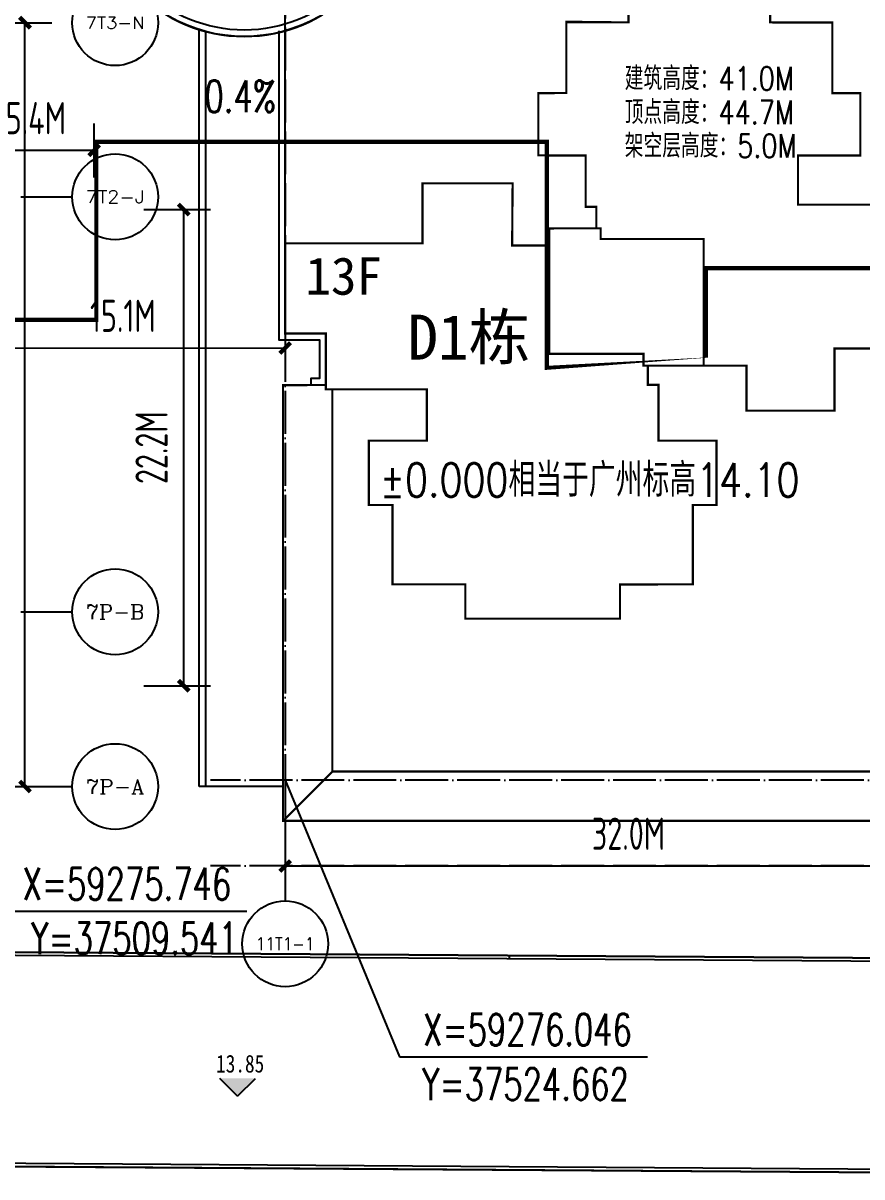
# Model space of a CAD drawing. Extents: x 37173252 to 74842692, y 59158332 to 118813339.
# Drawn here: x 37512452 to 37551538, y 59257546 to 59311342 of the extents above; entities that cross this region are included whole.
import ezdxf
from ezdxf.enums import TextEntityAlignment as Align

# ---------------------------------------------------------------- set-up
doc = ezdxf.new("R2010")
doc.units = 0
doc.header["$LTSCALE"] = 1000
doc.header["$MEASUREMENT"] = 0
doc.linetypes.add('DASH', pattern=[0.35, 0.25, -0.1])
doc.linetypes.add('DOTE', pattern=[2.4200000000000004, 2, -0.2, 0.02, -0.2])
for name, color, linetype in [('-1-500室外标高', 4, 'Continuous'), ('@YL', 2, 'Continuous'), ('@填充', 8, 'Continuous'), ('AXIS_TEXT', 7, 'Continuous'), ('DIM_COOR', 3, 'Continuous'), ('DIM_SYMB', 3, 'Continuous'), ('DOTE', 16, 'Continuous'), ('PUB_DIM', 3, 'Continuous'), ('PUB_TEXT', 7, 'Continuous'), ('RMJM - P1 - P - 120-1$0$文字说明', 7, 'Continuous'), ('SHAPE', 161, 'Continuous'), ('地下轮廓', 5, 'Continuous'), ('屋顶轮廓', 36, 'Continuous'), ('总图草图2013_08_27$0$花都地段2', 6, 'Continuous')]:
    doc.layers.add(name, color=color, linetype=linetype)
doc.styles.add('_TCH_AXIS', font='COMPLEX', dxfattribs={"bigfont": 'GBCBIG'})
doc.styles.add('_TCH_DIM', font='SIMPLEX', dxfattribs={"bigfont": 'GBCBIG'})
doc.styles.add('DIM_FONT', font='superos.shx', dxfattribs={"width": 0.8, "bigfont": 'haiwenzw.shx'})
doc.styles.add('DIMST', font='', dxfattribs={"width": 0.8})
doc.styles.add('RMJM - P1 - P - 120-1$0$RMJM_TEXT', font='arial.ttf', dxfattribs={"height": 2.5})
doc.styles.add('text_zheng', font='simplex.shx', dxfattribs={"width": 0.8, "bigfont": 'hztxt.shx'})
doc.styles.get('DIMST').set_extended_font_data('SimSun')
doc.dimstyles.new('DIMN500', dxfattribs={"dimscale": 5, "dimtxt": 300, "dimasz": 100, "dimexe": 250, "dimexo": 300, "dimgap": 150, "dimtad": 1, "dimdec": 0, "dimzin": 0, "dimdsep": 46, "dimtxsty": 'DIM_FONT', "dimblk": 'ARCHTICK', "dimcen": 0.09, "dimclrt": 7, "dimazin": 2, "dimtfac": 1, "dimtdec": 0, "dimtix": 1, "dimtmove": 2, "dimatfit": 3, "dimldrblk": 'ARCHTICK', "dimfxl": 0, "dimtolj": 1, "dimtzin": 0, "dimarcsym": 0})

# ---------------------------------------------------------------- blocks, each defined once
blk = doc.blocks.new('_ArchTick')
at = {"color": 0, "linetype": 'ByBlock', "const_width": 0.4}
blk.add_lwpolyline([(-0.5, -0.5), (0.5, 0.5)], dxfattribs=at)
blk = doc.blocks.new('*D175')
at = {"layer": 'Defpoints', "color": 0}
for p in [(521834.2352233453, 52690.39011850944), (526580.2964667183, 52690.39011850944), (521834.2352233453, 17074.91487883239)]:
    blk.add_point(p, dxfattribs=at)
at = {"layer": 'PUB_DIM', "color": 0, "lineweight": -2}
for p, q in [((523334.2352233453, 52690.39011850944), (527830.2964667183, 52690.39011850944)), ((526580.2964667183, 17074.91487883239), (526580.2964667183, 52690.39011850944)), ((523334.2352233453, 17074.91487883239), (527830.2964667183, 17074.91487883239))]:
    blk.add_line(p, q, dxfattribs=at)
at = {"layer": 'PUB_DIM', "color": 0, "lineweight": -2, "xscale": 500, "yscale": 500, "zscale": 500}
for p, rotation in [((526580.2964667183, 52690.39011850944), 90), ((526580.2964667183, 17074.91487883239), 270)]:
    blk.add_blockref('_ArchTick', p, dxfattribs=dict(at, rotation=rotation))
at = {"layer": 'PUB_DIM', "color": 7, "insert": (525080.2964667183, 34882.65249867101), "char_height": 1500, "attachment_point": 5, "rotation": 90, "style": 'DIM_FONT'}
blk.add_mtext('\\A1;35.6M', dxfattribs=at)
blk = doc.blocks.new('*D190')
at = {"layer": 'Defpoints', "color": 0}
for p in [(63446.74851989507, -149142.3787575532), (31446.40558909904, -155522.6770826197), (63446.74851989507, -155522.6770826197)]:
    blk.add_point(p, dxfattribs=at)
at = {"layer": 'PUB_DIM', "color": 0, "lineweight": -2}
for p, q in [((31446.40558909904, -154022.6770826197), (31446.40558909904, -147892.3787575532)), ((63446.74851989507, -154022.6770826197), (63446.74851989507, -147892.3787575532)), ((31446.40558909904, -149142.3787575532), (63446.74851989507, -149142.3787575532))]:
    blk.add_line(p, q, dxfattribs=at)
at = {"layer": 'PUB_DIM', "color": 0, "lineweight": -2, "xscale": 500, "yscale": 500, "zscale": 500, "rotation": 180}
blk.add_blockref('_ArchTick', (31446.40558909904, -149142.3787575532), dxfattribs=at)
at = {"layer": 'PUB_DIM', "color": 0, "lineweight": -2, "xscale": 500, "yscale": 500, "zscale": 500}
blk.add_blockref('_ArchTick', (63446.74851989507, -149142.3787575532), dxfattribs=at)
at = {"layer": 'PUB_DIM', "color": 7, "insert": (47446.57705449706, -147642.3787575532), "char_height": 1500, "attachment_point": 5, "style": 'DIM_FONT'}
blk.add_mtext('\\A1;32.0M', dxfattribs=at)
blk = doc.blocks.new('*D191')
at = {"layer": 'Defpoints', "color": 0}
for p in [(31446.40558909905, -186481.0916483731), (63446.74851989508, -186481.0916483731), (63446.74851989508, -192462.529506256)]:
    blk.add_point(p, dxfattribs=at)
at = {"layer": 'PUB_DIM', "color": 0, "lineweight": -2}
for p, q in [((31446.40558909905, -187981.0916483731), (31446.40558909905, -193712.529506256)), ((63446.74851989508, -187981.0916483731), (63446.74851989508, -193712.529506256)), ((31446.40558909905, -192462.529506256), (63446.74851989508, -192462.529506256))]:
    blk.add_line(p, q, dxfattribs=at)
at = {"layer": 'PUB_DIM', "color": 0, "lineweight": -2, "xscale": 500, "yscale": 500, "zscale": 500, "rotation": 180}
blk.add_blockref('_ArchTick', (31446.40558909905, -192462.529506256), dxfattribs=at)
at = {"layer": 'PUB_DIM', "color": 0, "lineweight": -2, "xscale": 500, "yscale": 500, "zscale": 500}
blk.add_blockref('_ArchTick', (63446.74851989508, -192462.529506256), dxfattribs=at)
at = {"layer": 'PUB_DIM', "color": 7, "insert": (47446.57705449707, -190962.529506256), "char_height": 1500, "attachment_point": 5, "style": 'DIM_FONT'}
blk.add_mtext('\\A1;32.0M', dxfattribs=at)
blk = doc.blocks.new('D1D2lkx')
at = {"layer": 'SHAPE', "const_width": 100}
for points in [[(46974.50376032514, -80735.05365873387), (44074.5037605114, -80735.05365892002), (44074.50375977968, -84035.05365873387), (42774.50376069767, -84035.05365844561), (42774.50376069767, -86935.05365868905), (44974.50376069895, -86940.62961129763), (44974.50376069895, -89335.05365887532), (45474.5037605114, -89335.05365887532), (45474.50376032514, -90335.05365901385), (43274.50399094401, -90340.6559792737), (43274.5037605114, -91135.05365873387), (41551.61083344609, -91135.05259989356), (41574.36149847112, -88235.05365849918), (37374.50376013888, -88235.05365849918), (37374.50376013888, -91035.05366152784), (30974.5037608844, -91035.05363994921), (30974.44117348606, -95240.71965230152), (32874.44117292733, -95235.05365679556), (32874.44117292733, -97840.64760420809), (37574.50376032514, -97840.64760420809), (37574.50376032514, -100235.0536562193), (34874.5041416086, -100235.0536562193), (34874.50376032514, -103235.0536588277), (35974.44117348606, -103235.0536588277), (35974.44117348606, -106935.053658783), (39374.5181952549, -106935.053658783), (39373.54774422798, -108535.0536588277), (46574.51819469611, -108535.053658828), (46574.51819469611, -106940.6345845525), (49974.44117348606, -106935.053658783), (49974.44117348606, -103235.0536588277), (51074.44117311353, -103235.0536588277), (51074.50376032514, -100235.0578693318), (48374.50376013888, -100235.053658783), (48374.50376013888, -97635.05825080155), (47874.51818401011, -97635.05825080155), (47874.50376032514, -96735.05365389216), (52474.50375939335, -96735.05365389216), (52474.50399038487, -98835.05346818213), (56574.37592166627, -98835.05346818213), (56574.54933961807, -95940.63458203792), (62984.40045803814, -95940.63458203792), (62984.50552861404, -91840.63458203792), (61074.50376013934, -91835.05346591005), (61074.41840368032, -89235.05346818586), (54874.50375976635, -89235.05365896857), (54874.50375976635, -86940.62961129763), (57774.50375958008, -86940.62961129763), (57774.50375958008, -84035.05365873387), (56474.50683472742, -84035.05365873387), (56474.50375958008, -80740.62961129507), (53574.50375976635, -80735.05365873387), (53574.50375976629, -79335.05365882714), (46974.5181837065, -79335.05365882741)], [(79084.04751125793, -80739.95219477803), (81984.04751107167, -80739.95219496418), (81984.0475118034, -84039.95219477803), (83284.0475108854, -84039.95219448977), (83284.0475108854, -86939.95219473321), (81084.04751088412, -86945.52814734179), (81084.04751088412, -89339.95219491948), (80584.04751107167, -89339.95219491948), (80584.04751125793, -90339.95219505801), (82784.04728063906, -90345.55451531785), (82784.04751107167, -91139.95219477803), (84506.94043813698, -91139.95113593772), (84484.18977311195, -88239.95219454334), (88684.0475114442, -88239.95219454334), (88684.0475114442, -91039.952197572), (95084.04751069867, -91039.95217599337), (95084.11009809701, -95245.61818834567), (93184.11009865574, -95239.95219283972), (93184.11009865574, -97845.54614025225), (88484.04751125793, -97845.54614025225), (88484.04751125793, -100239.9521922635), (91184.04712997447, -100239.9521922635), (91184.04751125793, -103239.9521948719), (90084.11009809701, -103239.9521948719), (90084.11009809701, -106939.9521948272), (86684.03307632817, -106939.9521948272), (86685.00352735509, -108539.9521948719), (79484.03307688696, -108539.9521948722), (79484.03307688696, -106945.5331205967), (76084.11009809701, -106939.9521948272), (76084.11009809701, -103239.9521948719), (74984.11009846954, -103239.9521948719), (74984.04751125793, -100239.956405376), (77684.0475114442, -100239.9521948272), (77684.0475114442, -97639.95678684571), (78184.03308757296, -97639.95678684571), (78184.04751125793, -96739.95218993632), (73584.04751218972, -96739.95218993632), (73584.0472811982, -98839.95200422629), (69484.1753499168, -98839.95200422629), (69484.001931965, -95945.53311808208), (63074.15081354493, -95945.53311808208), (63074.04574296903, -91845.53311808208), (64984.04751144373, -91839.95200195421), (64984.13286790275, -89239.95200423001), (71184.04751181672, -89239.95219501272), (71184.04751181672, -86945.52814734179), (68284.04751200299, -86945.52814734179), (68284.04751200299, -84039.95219477803), (69584.04443685565, -84039.95219477803), (69584.04751200299, -80745.52814733922), (72484.04751181672, -80739.95219477803), (72484.04751181678, -79339.9521948713), (79084.03308787657, -79339.95219487157)], [(45674.50399709033, -90335.05365873384), (43274.50399520335, -90335.15253425651), (43274.50399094407, -96185.05365894246), (47674.50399057107, -96185.05365894246), (47674.50399057107, -96735.05365389213), (50474.50399198342, -96735.06489049492), (50474.50418167847, -90835.05346827896), (45674.5039169701, -90835.05428443686)], [(80384.37617975211, -90345.61420651824), (82784.37618163909, -90345.71308204091), (82784.37618589838, -96195.61420672685), (78384.37618627137, -96195.61420672685), (78384.37618627137, -96745.61420167652), (75584.37618485902, -96745.62543827931), (75584.37599516398, -90845.61401606335), (80384.37625987234, -90845.61483222125)]]:
    blk.add_lwpolyline(points, close=True, dxfattribs=at)
for points in [[(32874.44117292733, -97639.6015243111), (30878.03402961371, -97639.60152284897), (30878.03401473101, -117960.7806966629), (100665.4095388361, -117971.6533412685), (100665.4966323046, -100850.470675112), (91184.51843912352, -100839.5482768087)], [(98665.21245009499, -100839.5980300636), (98665.21245009493, -115660.7658084949), (33178.03401641542, -115660.7657605336), (33178.03401641542, -97835.05365887543)], [(33178.03401641542, -115660.7657605336), (30878.03401473101, -117960.7806966629)], [(98665.21245009493, -115660.7658084949), (100665.4095388361, -117971.6533412685)]]:
    blk.add_lwpolyline(points, dxfattribs=at)
blk = doc.blocks.new('*D88')
at = {"layer": 'Defpoints', "color": 0}
for p in [(37509540.83311248, 59298344.83558568), (37524662.17232167, 59298344.61055467), (37524662.14030046, 59296192.89126708)]:
    blk.add_point(p, dxfattribs=at)
at = {"layer": 'PUB_DIM', "color": 0, "lineweight": -2}
for p, q in [((37509540.81078995, 59296844.83558585), (37509540.78248916, 59294943.11629823)), ((37524662.14999914, 59296844.61055484), (37524662.12169835, 59294942.89126722)), ((37509540.80109127, 59296193.11629809), (37524662.14030046, 59296192.89126708))]:
    blk.add_line(p, q, dxfattribs=at)
at = {"layer": 'PUB_DIM', "color": 0, "lineweight": -2, "xscale": 500, "yscale": 500, "zscale": 500}
for p, rotation in [((37509540.80109127, 59296193.11629809), 179.9991473422427), ((37524662.14030046, 59296192.89126708), 359.9991473422427)]:
    blk.add_blockref('_ArchTick', p, dxfattribs=dict(at, rotation=rotation))
at = {"layer": 'PUB_DIM', "color": 7, "insert": (37517101.49301839, 59297693.00378241), "char_height": 1500, "attachment_point": 5, "rotation": 359.9991473422427, "style": 'DIM_FONT'}
blk.add_mtext('\\A1;15.1M', dxfattribs=at)
blk = doc.blocks.new('*D235')
at = {"layer": 'Defpoints', "color": 0}
for p in [(37516579.26263741, 59302645.53428283), (37519937.97306044, 59302645.53428283), (37516579.26263741, 59280445.53428283)]:
    blk.add_point(p, dxfattribs=at)
at = {"layer": 'PUB_DIM', "color": 0, "lineweight": -2}
for p, q in [((37518079.26263741, 59302645.53428283), (37521187.97306044, 59302645.53428283)), ((37519937.97306044, 59280445.53428283), (37519937.97306044, 59302645.53428283)), ((37518079.26263741, 59280445.53428283), (37521187.97306044, 59280445.53428283))]:
    blk.add_line(p, q, dxfattribs=at)
at = {"layer": 'PUB_DIM', "color": 0, "lineweight": -2, "xscale": 500, "yscale": 500, "zscale": 500}
for p, rotation in [((37519937.97306044, 59302645.53428283), 90), ((37519937.97306044, 59280445.53428283), 270)]:
    blk.add_blockref('_ArchTick', p, dxfattribs=dict(at, rotation=rotation))
at = {"layer": 'PUB_DIM', "color": 7, "insert": (37518437.97306042, 59291545.53428284), "char_height": 1500, "attachment_point": 5, "rotation": 90, "style": 'DIM_FONT'}
blk.add_mtext('\\A1;22.2M', dxfattribs=at)
blk = doc.blocks.new('*D141')
at = {"layer": 'Defpoints', "color": 0}
for p in [(37515765.59238119, 59305409.57403986), (37510333.5923812, 59302645.53428283), (37515765.59238119, 59302645.53428283)]:
    blk.add_point(p, dxfattribs=at)
at = {"layer": 'PUB_DIM', "color": 0, "lineweight": -2}
for p, q in [((37510333.5923812, 59304145.53428283), (37510333.5923812, 59306659.57403986)), ((37515765.59238119, 59304145.53428283), (37515765.59238119, 59306659.57403986)), ((37510333.5923812, 59305409.57403986), (37515765.59238119, 59305409.57403986))]:
    blk.add_line(p, q, dxfattribs=at)
at = {"layer": 'PUB_DIM', "color": 0, "lineweight": -2, "xscale": 500, "yscale": 500, "zscale": 500, "rotation": 180}
blk.add_blockref('_ArchTick', (37510333.5923812, 59305409.57403986), dxfattribs=at)
at = {"layer": 'PUB_DIM', "color": 0, "lineweight": -2, "xscale": 500, "yscale": 500, "zscale": 500}
blk.add_blockref('_ArchTick', (37515765.59238119, 59305409.57403986), dxfattribs=at)
at = {"layer": 'PUB_DIM', "color": 7, "insert": (37513049.59238119, 59306909.57403986), "char_height": 1500, "attachment_point": 5, "style": 'DIM_FONT'}
blk.add_mtext('\\A1;5.4M', dxfattribs=at)
blk = doc.blocks.new('gdzh')
at = {"layer": 'PUB_TEXT', "style": 'text_zheng', "width": 0.8}
for s, p in [('建筑高度：41.0M', (37262342.91724998, 59367741.58838728)), ('顶点高度：44.7M', (37262342.91724998, 59366162.16232973)), ('架空层高度：5.0M', (37262342.91724998, 59364599.57123986))]:
    blk.add_text(s, height=1093.0626, dxfattribs=at).set_placement(p)
blk = doc.blocks.new('T7T8T9dwzx')
at = {"layer": 'PUB_DIM'}
for p, q in [((526379.1738929839, 44571.56394044793), (528779.1738929839, 44571.56394044793)), ((526379.1738929839, 25221.54088116926), (528779.1738929839, 25221.54088116926)), ((526379.1738929839, 17074.91487883239), (528779.1738929839, 17074.91487883239))]:
    blk.add_line(p, q, dxfattribs=at)
for centre in [(530779.1738929839, 52690.39011850923), (530779.1738929839, 44571.56394044793), (530779.1738929839, 25221.54088116926), (530779.1738929839, 17074.91487883239)]:
    blk.add_circle(centre, 2000, dxfattribs=at)
at = {"layer": 'AXIS_TEXT', "style": '_TCH_AXIS'}
for s, height, p, p2 in [('7T3-N', 559.366157125685, (529407.3949838424, 52410.70703994639), (532150.9528021255, 52410.70703994639)), ('7T2-J', 598.3512606552104, (529411.5138686291, 44272.38831012032), (532146.8339173388, 44272.38831012032)), ('7P-B', 671.5725225270209, (529420.0390259649, 24885.75461990575), (532138.308760003, 24885.75461990575)), ('7P-A', 664.2054009095552, (529419.13426255, 16742.81217837762), (532139.2135234178, 16742.81217837762))]:
    blk.add_text(s, height=height, dxfattribs=at).set_placement(p, p2, align=Align.FIT)
at = {"layer": 'PUB_DIM'}
dim = blk.add_aligned_dim(p1=(521834.2352233453, 17074.91487883239), p2=(521834.2352233453, 52690.39011850944), distance=-4746.0612433730275, text='35.6M', dimstyle='DIMN500', dxfattribs=at)
dim.commit()
dim.dimension.update_dxf_attribs({"geometry": '*D175', "text_midpoint": (525080.2964667183, 34882.65249867101)})
blk = doc.blocks.new('D1D2dwzx')
at = {"layer": 'DOTE', "linetype": 'DOTE'}
for p, q in [((31446.40558909904, -146115.9101644647), (31446.40558909904, -193599.9263755014)), ((101965.0085565932, -188462.529506256), (27973.7036144617, -188462.529506256)), ((101965.0085565932, -192462.529506256), (27973.7036144617, -192462.529506256))]:
    blk.add_line(p, q, dxfattribs=at)
at = {"layer": 'PUB_DIM'}
blk.add_line((31446.40558909904, -193599.9263755014), (31446.40558909904, -194092.6101417589), dxfattribs=at)
blk.add_circle((31446.40558909904, -196092.6101417589), 2000, dxfattribs=at)
at = {"layer": 'AXIS_TEXT', "style": '_TCH_AXIS'}
blk.add_text('11T1-1', height=581.0117833941773, dxfattribs=at).set_placement((30076.87781395562, -196383.116033456), (32815.93336424246, -196383.116033456), align=Align.FIT)
at = {"layer": 'PUB_DIM'}
for p1, p2, distance, picture, middle in [((31446.40558909904, -155522.6770826197), (63446.74851989507, -155522.6770826197), 6380.298325066484, '*D190', (47446.57705449706, -147642.3787575532)), ((31446.40558909905, -186481.0916483731), (63446.74851989508, -186481.0916483731), -5981.437857882876, '*D191', (47446.57705449707, -190962.529506256))]:
    dim = blk.add_aligned_dim(p1=p1, p2=p2, distance=distance, text='32.0M', dimstyle='DIMN500', dxfattribs=at)
    dim.commit()
    dim.dimension.update_dxf_attribs({"geometry": picture, "text_midpoint": middle})

msp = doc.modelspace()

# ---------------------------------------------------------------- hatches: boundary and pattern name
at = {"layer": '-1-500室外标高'}
msp.add_hatch(color=113, dxfattribs=at).paths.add_polyline_path([(37522449.93902003, 59261313.31268637), (37523274.93902003, 59262138.31268637), (37521624.93902003, 59262138.31268637)])

# ---------------------------------------------------------------- linework, layer by layer
at = {"layer": '-1-500室外标高', "color": 113}
for q in [(37521624.93902003, 59262138.31268637), (37523274.93902003, 59262138.31268637)]:
    msp.add_line((37522449.93902003, 59261313.31268637), q, dxfattribs=at)
at = {"layer": '@YL'}
msp.add_line((37524565.74317408, 59275745.77051193), (37520661.93492363, 59275745.77051193), dxfattribs=at)
msp.add_lwpolyline([(37529757.04925269, 59317715.98568337, -1.000000000001064), (37515757.04925269, 59317715.98568337), (37529757.04925269, 59317715.98568337)], format="xyb", dxfattribs=at)
at = {"layer": '@YL', "color": 8}
msp.add_lwpolyline([(37529450.32946496, 59317415.98568337, -0.95618288747734), (37516063.76904041, 59317415.98568337)], format="xyb", close=True, dxfattribs=at)
at = {"layer": '@YL'}
for points in [[(37520661.93492304, 59275745.53770162), (37520662.02394149, 59311036.84884202)], [(37524661.98841537, 59296866.84910364), (37524662.07729033, 59310980.19559045)], [(37524661.98841537, 59296866.84910364), (37526562.21317802, 59296867.02350273), (37526561.85930747, 59294468.07318138)], [(37652381.69527306, 59260568.79651083), (37602382.85832827, 59260909.82929669), (37582447.00392556, 59257545.72663243), (37408840.01142224, 59258729.86768264), (37399509.38963092, 59268793.74272703), (37659036.83973189, 59267031.32151724), (37652381.69527306, 59260568.79651083)], [(37518661.98841476, 59267981.02498765), (37524661.98841478, 59267940.10010237)]]:
    msp.add_lwpolyline(points, dxfattribs=at)
at = {"layer": '@YL', "color": 8}
msp.add_lwpolyline([(37652321.27748272, 59260719.21209858), (37602370.79929699, 59261059.91503832), (37582434.94489428, 59257695.81237406), (37408905.90397774, 59258879.42173097), (37399855.19115549, 59268641.39096978), (37658669.61682145, 59266883.81182733)], close=True, dxfattribs=at)
msp.add_lwpolyline([(37535113.6225693, 59267741.4012869), (37535113.6225693, 59267868.81144752)], dxfattribs=at)
at = {"layer": '@YL'}
msp.add_arc((37522757.04925269, 59317715.98568337), 7000, 180, 0, dxfattribs=at)
at = {"layer": '@填充'}
for points in [[(37520961.93492304, 59275745.5369449), (37520962.02372254, 59310950.05017184)], [(37524362.07729034, 59310980.19747962), (37524361.98652602, 59296566.82156876), (37526262.16891751, 59296566.99596397), (37526261.90338839, 59294766.92760408), (37525865.74319266, 59294766.95660777), (37525865.74319243, 59294468.07318188)]]:
    msp.add_lwpolyline(points, dxfattribs=at)
at = {"layer": 'DIM_COOR', "color": 3}
for p, q in [((37524662.1505274, 59276045.75580738), (37529997.70993084, 59263142.16245218)), ((37511384.63099048, 59269936.62208942), (37522879.63099048, 59269936.62208942)), ((37529997.70993084, 59263142.16245218), (37541547.70993084, 59263142.16245218))]:
    msp.add_line(p, q, dxfattribs=at)
at = {"layer": 'DIM_SYMB'}
msp.add_lwpolyline([(37522604.87993129, 59306658.57034966, 0, 0, 0), (37522604.87993129, 59302657.57295923, 400.0000000000001, 0, 0), (37522604.87993129, 59301157.57295923, 0, 0, 0)], format="xyseb", dxfattribs=at)
at = {"layer": 'PUB_DIM'}
msp.add_lwpolyline([(37522741.80435783, 59316316.06868827, 0, 0, 0), (37522741.80435783, 59311516.35327648, 264, 0, 0), (37522741.80435783, 59310716.00228386, 0, 0, 0)], format="xyseb", dxfattribs=at)
at = {"layer": '地下轮廓', "linetype": 'DASH', "ltscale": 3, "const_width": 200}
msp.add_lwpolyline([(37417980.80482952, 59313505.53428295), (37417980.80482953, 59307492.1870979), (37418380.80521154, 59307492.18709794), (37418380.80521154, 59301092.27328569), (37406165.59238121, 59301092.27328569), (37406165.59238077, 59275745.74020611), (37444390.99329494, 59275745.53428283), (37444390.94920461, 59292567.01899701), (37469920.74814206, 59292574.68860508), (37469920.74818107, 59292567.01900178), (37497340.83312281, 59292567.01900178), (37497340.83310314, 59305805.53428283), (37510265.59238766, 59305805.53428283), (37510265.59238121, 59297505.53427937), (37515865.60039207, 59297505.53809753), (37515865.60039207, 59305805.53428283), (37536861.09724876, 59305805.53428315), (37536861.09724876, 59295266.92512979), (37544261.09729633, 59295266.925133), (37544261.09729634, 59299916.92467975), (37566970.98040032, 59299916.92467975)], dxfattribs=at)
at = {"layer": '总图草图2013_08_27$0$花都地段2', "color": 1}
msp.add_line((37408847.90146437, 59258729.81385795), (37582454.89401423, 59257545.6728156), dxfattribs=at)
msp.add_line((37408847.90146437, 59258729.81385795), (37582454.89401423, 59257545.6728156), dxfattribs=at)
msp.add_lwpolyline([(37659036.78675493, 59267023.55456789), (37399509.38963092, 59268793.74272703), (37408847.90146441, 59258729.81385795), (37582454.89401428, 59257545.6728156), (37602390.74837052, 59260909.77547206), (37652389.58532342, 59260568.74269432)], close=True, dxfattribs=at)
msp.add_lwpolyline([(37408840.01142224, 59258729.86768264), (37582447.00397212, 59257545.72664028), (37602382.85832837, 59260909.8292967), (37652381.69528129, 59260568.79651892)], dxfattribs=at)

# ---------------------------------------------------------------- block references
for name, p in [('T7T8T9dwzx', (36985960.67872547, 59258670.6308594)), ('D1D2dwzx', (37493215.74493831, 59464508.28531364)), ('gdzh', (278141.6703708321, -59527.34850133955))]:
    msp.add_blockref(name, p)
at = {"layer": '屋顶轮廓'}
msp.add_blockref('D1D2lkx', (37493687.70915818, 59392107.67470568), dxfattribs=at)

# ---------------------------------------------------------------- texts
at = {"layer": '-1-500室外标高', "color": 113, "style": 'DIMST', "width": 0.8}
msp.add_text('13.85', height=825.0000000000001, dxfattribs=at).set_placement((37521444.2247343, 59262413.31268637))
at = {"layer": 'PUB_TEXT'}
for s, height, style, width, p in [('0.4%', 1487.5, '_TCH_DIM', 0.7058823529411765, (37520904.87993129, 59307183.57034966)), ('±0.000相当于广州标高14.10', 1561.518, 'text_zheng', 0.8, (37529071.76026644, 59289257.51837317)), ('X=59275.746', 1487.5, '_TCH_DIM', 0.7058823529411765, (37512429.63099048, 59270461.62208942)), ('Y=37509.541', 1487.5, '_TCH_DIM', 0.7058823529411765, (37512829.63099048, 59267924.12208942)), ('X=59276.046', 1487.5, '_TCH_DIM', 0.7058823529411765, (37531097.70993084, 59263667.16245218)), ('Y=37524.662', 1487.5, '_TCH_DIM', 0.7058823529411765, (37531047.70993084, 59261129.66245218))]:
    msp.add_text(s, height=height, dxfattribs=dict(at, style=style, width=width)).set_placement(p)
at = {"layer": 'RMJM - P1 - P - 120-1$0$文字说明', "attachment_point": 3, "style": 'RMJM - P1 - P - 120-1$0$RMJM_TEXT'}
for s, insert, char_height, width in [('{\\fSimSun|b0|i0|c134|p2;13F}', (37529178.52704538, 59300427.4630914), 1750, 4104.054548382759), ('{\\fSimSun|b0|i0|c134|p2;D1栋}', (37536081.88749714, 59297750.44217374), 2100, 7088.324009370805)]:
    msp.add_mtext(s, dxfattribs=dict(at, insert=insert, char_height=char_height, width=width))

# ---------------------------------------------------------------- dimensions: what is measured, and where the dimension line sits
at = {"layer": 'PUB_DIM'}
for p1, p2, distance, text, picture, middle in [((37510333.5923812, 59302645.53428283), (37515765.59238119, 59302645.53428283), 2764.039757028222, '5.4M', '*D141', (37513049.59238119, 59306909.57403986)), ((37516579.26263741, 59280445.53428283), (37516579.26263741, 59302645.53428283), -3358.710423029959, '22.2M', '*D235', (37518437.97306042, 59291545.53428284)), ((37509540.83311248, 59298344.83558568), (37524662.17232167, 59298344.61055467), -2151.719287827457, '15.1M', '*D88', (37517101.49301839, 59297693.00378241))]:
    dim = msp.add_aligned_dim(p1=p1, p2=p2, distance=distance, text=text, dimstyle='DIMN500', dxfattribs=at)
    dim.commit()
    dim.dimension.update_dxf_attribs({"geometry": picture, "text_midpoint": middle})

doc.saveas('drawing.dxf')
